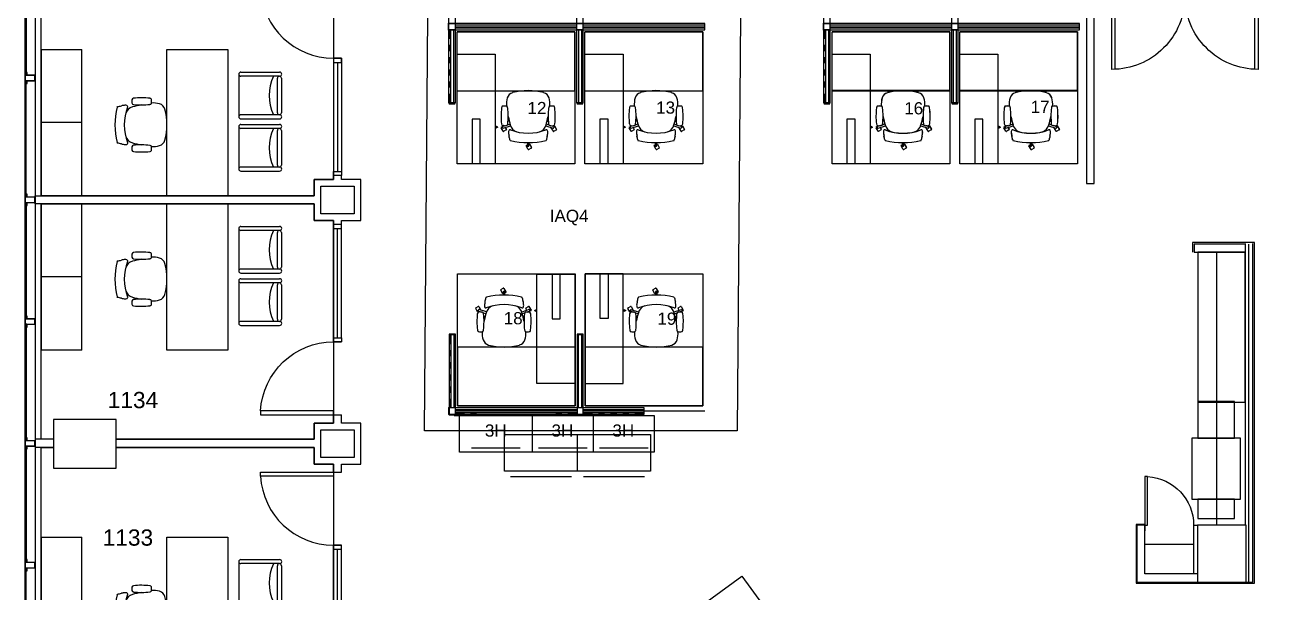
# Model space of a CAD drawing. Header units: inches. Extents: x 4 to 2210, y 3 to 2073.
# Drawn here: x 4 to 620, y 800 to 1080 of the extents above; entities that cross this region are included whole.
import ezdxf

# ---------------------------------------------------------------- set-up
doc = ezdxf.new("R2010")
doc.units = ezdxf.units.IN
doc.header["$MEASUREMENT"] = 0
for name, color, linetype in [('Planon_construction', 253, 'Continuous'), ('Planon_floor', 1, 'Continuous'), ('Planon_space', 40, 'Continuous'), ('Planon_space_number', 30, 'Continuous'), ('Planon_workspace', 210, 'Continuous'), ('Planon_zone', 70, 'Continuous')]:
    doc.layers.add(name, color=color, linetype=linetype)
doc.styles.get("Standard").update_dxf_attribs({"font": 'arial.ttf'})
doc.styles.add('TEXT', font='arial.ttf')

# ---------------------------------------------------------------- blocks, each defined once
blk = doc.blocks.new('Furniture_Workstation_2')
at = {"layer": 'Planon_construction'}
for p, q in [((0, 0), (20, 0)), ((0, 0), (0, -72)), ((20, -72), (20, 0)), ((61.88, -72), (61.88, 0)), ((61.88, 0), (91.88, 0)), ((91.88, 0), (91.88, -72)), ((97.33, -12.11), (97.33, -33.11)), ((98.33, -11.11), (117.45, -11.11)), ((117.45, -13.11), (98.33, -13.11)), ((116.33, -31.11), (116.33, -14.11)), ((118.33, -14.11), (118.33, -31.11)), ((20, -36), (0, -36)), ((117.45, -32.11), (98.33, -32.11)), ((98.33, -34.11), (117.45, -34.11)), ((98.33, -36.87), (117.45, -36.87)), ((97.33, -37.87), (97.33, -58.87)), ((117.45, -38.87), (98.33, -38.87)), ((116.33, -56.87), (116.33, -39.87)), ((118.33, -39.87), (118.33, -56.87)), ((117.45, -57.87), (98.33, -57.87)), ((98.33, -59.87), (117.45, -59.87)), ((20, -72), (0, -72)), ((91.88, -72), (61.88, -72))]:
    blk.add_line(p, q, dxfattribs=at)
for centre, radius, start, end in [((98.33, -12.11), 1, 90, 270), ((117.45, -12.11), 1, 270, 90), ((135.75, -22.63), 23.42, 156.13029, 203.86971), ((117.33, -14.11), 1, 0, 180), ((45.58, -24.87), 0.906, 95.91227, 172.29345), ((49.24, -60.2), 36.43, 83.37709, 95.91227), ((51.93, -30.15), 6.32, 71.34861, 76.21356), ((53.81, -24.6), 0.458, 8.0181, 71.34861), ((47.19, -25.53), 7.14, 352.23901, 8.0181), ((73.96, -37.11), 37.67, 166.67131, 193.32868), ((37.68, -28.52), 0.391, 99.12852, 166.67131), ((35.13, -12.59), 15.74, 279.12851, 286.02936), ((40.6, -31.64), 4.08, 93.37272, 106.02936), ((41.27, -30.68), 3.25, 74.65259, 106.33388), ((64.98, -37.11), 24.07, 158.71099, 201.289), ((46.25, -33.01), 4.91, 105.19351, 161.74731), ((41.97, -28.16), 0.629, 339.98261, 74.65259), ((50.41, -25.52), 5.78, 172.29345, 187.68998), ((45.58, -26.17), 0.906, 187.68998, 264.13755), ((63.55, -96.76), 70.97, 101.69514, 105.18941), ((49.23, 9.44), 36.71, 264.13755, 276.57525), ((51.24, -18.43), 8.87, 284.35308, 287.66728), ((53.8, -26.43), 0.471, 286.4759, 352.23901), ((55.17, -37.21), 10.93, 73.47865, 94.65766), ((57.2, -30.38), 3.8, 15.92398, 73.49154), ((32.75, -37.01), 29.14, 344.81823, 15.27333), ((98.33, -33.11), 1, 90, 270), ((98.33, -37.87), 1, 90, 270), ((117.33, -31.11), 1, 180, 0), ((117.45, -33.11), 1, 270, 90), ((117.45, -37.87), 1, 270, 90), ((46.25, -41.21), 4.91, 198.25269, 254.80648), ((135.75, -48.39), 23.42, 156.13029, 203.86971), ((117.33, -39.87), 1, 0, 180), ((37.68, -45.7), 0.391, 193.32868, 260.87149), ((35.13, -61.63), 15.74, 73.97064, 80.87148), ((40.6, -42.58), 4.08, 253.97064, 266.62728), ((41.27, -43.54), 3.25, 253.66611, 285.34742), ((41.97, -46.06), 0.629, 285.34742, 20.01739), ((50.41, -48.7), 5.78, 172.31001, 187.70655), ((45.58, -48.05), 0.906, 95.86246, 172.31001), ((63.55, 22.54), 70.97, 254.81058, 258.30486), ((49.23, -83.66), 36.71, 83.42477, 95.86246), ((51.24, -55.79), 8.87, 72.33271, 75.6469), ((53.8, -47.79), 0.471, 7.76099, 73.52411), ((55.17, -36.82), 10.93, 265.2105, 286.52135), ((47.19, -48.69), 7.14, 351.9819, 7.76099), ((57.2, -43.64), 3.8, 286.47844, 344.76217), ((45.58, -49.35), 0.906, 187.70655, 264.08772), ((49.24, -14.02), 36.43, 264.08772, 276.62292), ((51.93, -44.07), 6.32, 283.78643, 288.65138), ((53.81, -49.62), 0.458, 288.65138, 351.9819), ((98.33, -58.87), 1, 90, 270), ((117.33, -56.87), 1, 180, 0), ((117.45, -58.87), 1, 270, 90)]:
    blk.add_arc(centre, radius, start, end, dxfattribs=at)
blk = doc.blocks.new('1Front_1100_A-4_Data_Elec 07 26 18_RDI BASE$0$BaseBldg-WinFrame')
for p, q in [((0, 1.5), (0, -1.5)), ((4, 1.5), (0, 1.5)), ((0.25, 1.25), (5, 1.25)), ((0.25, -1.25), (0.25, 1.25)), ((4, 1.5), (4, 2.75)), ((4, 2.75), (4.25, 2.75)), ((4.25, 1.5), (4.25, 2.75)), ((4.25, 1.5), (4.75, 1.5)), ((4.75, 2.75), (5, 2.75)), ((4.75, 1.5), (4.75, 2.75)), ((5, 1.25), (5, 2.75)), ((0, -1.5), (4, -1.5)), ((5, -1.25), (0.25, -1.25)), ((4, -2.75), (4, -1.5)), ((4.25, -2.75), (4, -2.75)), ((4.25, -1.5), (4.75, -1.5)), ((4.25, -1.5), (4.25, -2.75)), ((4.75, -1.5), (4.75, -2.75)), ((5, -2.75), (4.75, -2.75)), ((5, -2.75), (5, -1.25))]:
    blk.add_line(p, q)
blk = doc.blocks.new('1Front_1100_A-4_Data_Elec 07 26 18_RDI BASE$0$COPIER')
for points in [[(48, -3), (48, 21), (18, 21), (18, -3)], [(18, 0), (18, 18), (0, 18), (0, 0)], [(57.55, 0), (57.55, 18), (48, 18), (48, 0)]]:
    blk.add_lwpolyline(points, close=True)
blk = doc.blocks.new('1Front_1100_A-4_Data_Elec 07 26 18_RDI BASE$0$30DOOR')
for p, q in [((0, 0), (0, 4)), ((36, 0), (36, 4))]:
    blk.add_line(p, q)
blk.add_lwpolyline([(0, -36), (0, 0), (2, 0), (2, -36)], close=True)
blk.add_arc((0, 0), 36, 273.18474, 0)
blk = doc.blocks.new('*X26')
for p, q in [((383.84, 5599.81), (384.36, 5600.33)), ((383.85, 5599.64), (384.52, 5600.32)), ((383.89, 5599.51), (384.65, 5600.27)), ((383.93, 5600.08), (384.09, 5600.24)), ((383.96, 5599.41), (384.76, 5600.2)), ((384.05, 5599.32), (384.85, 5600.11)), ((384.16, 5599.25), (384.92, 5600)), ((384.3, 5599.21), (384.96, 5599.87)), ((384.47, 5599.2), (384.96, 5599.7))]:
    blk.add_line(p, q)
blk = doc.blocks.new('*X23')
for p, q in [((424.96, 787.18), (426.01, 788.22)), ((424.96, 787.35), (425.83, 788.22)), ((424.99, 787.03), (426.15, 788.19)), ((425, 787.57), (425.61, 788.18)), ((425.03, 786.9), (426.29, 788.15)), ((425.1, 786.78), (426.4, 788.09)), ((425.17, 786.68), (426.5, 788.01)), ((425.25, 786.59), (426.6, 787.93)), ((425.35, 786.51), (426.68, 787.83)), ((425.46, 786.44), (426.74, 787.72)), ((425.58, 786.38), (426.8, 787.6)), ((425.72, 786.34), (426.84, 787.46)), ((425.88, 786.33), (426.85, 787.3)), ((426.07, 786.34), (426.84, 787.11)), ((426.34, 786.43), (426.75, 786.85))]:
    blk.add_line(p, q)
blk = doc.blocks.new('1Front_1100_A-4_Data_Elec 07 26 18_RDI BASE$0$guardrailbracket')
for p, q in [((-1.75, 3.4), (1.75, 3.4)), ((-1.75, 3.4), (-1.75, 1.75)), ((-1.75, 2.87), (1.75, 2.87)), ((-1.54, 3.5), (-1.54, 3.4)), ((-0.17, 3.5), (-0.17, 2.74)), ((0.21, 3.5), (0.21, 2.73)), ((1.54, 3.5), (1.54, 3.4)), ((1.75, 3.4), (1.75, 1.75))]:
    blk.add_line(p, q)
blk.add_circle((0, 1.75), 1)
blk.add_arc((0, 1.75), 1.75, 180, 360)
at = {"rotation": 270}
blk.add_blockref('*X23', (-787.28, 427.65), dxfattribs=at)
blk = doc.blocks.new('*X27')
for p, q in [((424.96, 787.18), (426.01, 788.22)), ((424.96, 787.35), (425.83, 788.22)), ((424.99, 787.03), (426.15, 788.19)), ((425, 787.57), (425.61, 788.18)), ((425.03, 786.9), (426.29, 788.15)), ((425.1, 786.78), (426.4, 788.09)), ((425.17, 786.68), (426.5, 788.01)), ((425.25, 786.59), (426.6, 787.93)), ((425.35, 786.51), (426.68, 787.83)), ((425.46, 786.44), (426.74, 787.72)), ((425.58, 786.38), (426.8, 787.6)), ((425.72, 786.34), (426.84, 787.46)), ((425.88, 786.33), (426.85, 787.3)), ((426.07, 786.34), (426.84, 787.11)), ((426.34, 786.43), (426.75, 786.85))]:
    blk.add_line(p, q)
blk = doc.blocks.new('1Front_1100_A-4_Data_Elec 07 26 18_RDI BASE$0$AHEAD')
blk.add_line((-0.19, 0), (-1.33, 0))
at = {"const_width": 0.25}
blk.add_lwpolyline([(-1.25, -1.06), (-0.19, 0), (-1.25, 1.06)], dxfattribs=at)
blk = doc.blocks.new('staircase block')
at = {"layer": 'Planon_construction'}
for p, q in [((2516, 1616), (28, 1620)), ((-99, -2173), (-92, 1500)), ((-59, -2173), (-52, 1500)), ((-43, -1920), (-37, 1565)), ((2525, 1561), (-37, 1565)), ((2523, 1576), (28, 1580)), ((2526, 1551), (82, 1555)), ((2531, 1521), (83, 1525)), ((1321, 320), (1323, 1553)), ((1561, 319), (1563, 1553)), ((1801, 319), (1803, 1552)), ((2041, 319), (2043, 1552)), ((2281, 318), (2283, 1552)), ((2521, 318), (2523, 1551)), ((-150, -2149), (-150, 1358)), ((-116, 1356), (-150, 1358)), ((-34, -2193), (-27, 1446)), ((-4, -2193), (3, 1446)), ((-116, -2149), (-116, 1356)), ((1138, -2193), (1140, 254)), ((1169, -2199), (1170, 254)), ((1182, -1920), (1184, 320)), ((2716, 321), (1184, 320)), ((2716, 320), (1214, 320)), ((2709, 365), (1250, 364)), ((2714, 334), (1250, 334)), ((2718, 306), (1318, 306)), ((2724, 266), (1318, 266)), ((1184, 240), (0, 240)), ((1197, -2238), (1198, 186)), ((1237, -2243), (1238, 186)), ((1184, 0), (0, 0)), ((1184, -240), (0, -240)), ((1184, -480), (-1, -480)), ((1184, -720), (-1, -720)), ((1184, -960), (-2, -960)), ((567, -2120), (581, -1051)), ((1184, -1200), (-2, -1200)), ((1184, -1440), (-3, -1440)), ((1184, -1680), (-3, -1680)), ((1182, -1920), (-43, -1920)), ((-284, -2082), (-284, -2162)), ((-254, -2082), (-254, -2162)), ((-215, -2013), (-187, -2013)), ((-213, -2043), (-187, -2043)), ((-187, -2013), (-187, -2043)), ((1350, -2013), (1321, -2013)), ((1321, -2013), (1321, -2043)), ((1348, -2042), (1321, -2043)), ((1388, -2082), (1388, -2162)), ((1418, -2082), (1418, -2162)), ((-59, -2173), (-99, -2173)), ((-174, -2242), (-84, -2243)), ((-174, -2272), (-84, -2273)), ((1308, -2242), (1218, -2243)), ((1308, -2272), (1218, -2273))]:
    blk.add_line(p, q, dxfattribs=at)
blk.add_lwpolyline([(2771, -38), (2639, 818), (2836, 848), (2499, 863), (2629, 883), (2496, 1751)], dxfattribs=at)
for centre, radius in [((-133, 1339), 17), ((570, -1920), 60), ((-133, -2148), 17), ((-79, -2148), 20), ((1218, -2145), 20)]:
    blk.add_circle(centre, radius, dxfattribs=at)
for centre, radius, start, end in [((28, 1500), 120, 89.9005, 179.898), ((28, 1500), 80, 89.9005, 179.898), ((83, 1445), 110, 89.898, 179.9005), ((83, 1445), 80, 89.898, 179.9005), ((1250, 254), 110, 90.0174, 179.9675), ((1250, 254), 80, 90.0174, 179.9675), ((1318, 186), 120, 90.018, 179.9669), ((1318, 186), 80, 90.018, 179.9669), ((-214, -2083), 70, 89.7273, 179.9005), ((-214, -2083), 40, 89.7273, 179.9005), ((1348, -2082), 70, 0.0995, 90.2727), ((1348, -2082), 40, 0.0995, 90.2727), ((-174, -2162), 110, 179.9005, 269.9005), ((-174, -2162), 80, 179.9005, 269.9005), ((-84, -2193), 80, 269.9005, 359.9005), ((-84, -2193), 50, 269.9005, 359.9005), ((1218, -2193), 80, 180.0995, 270.0995), ((1218, -2193), 50, 180.0995, 270.0995), ((1308, -2162), 80, 270.0995, 0.0995), ((1308, -2162), 110, 270.0995, 0.0995)]:
    blk.add_arc(centre, radius, start, end, dxfattribs=at)
for name, p, xscale, yscale, zscale, rotation in [('1Front_1100_A-4_Data_Elec 07 26 18_RDI BASE$0$guardrailbracket', (1324, 1633), 20, 20, 20, 179.9918622649364), ('1Front_1100_A-4_Data_Elec 07 26 18_RDI BASE$0$guardrailbracket', (2284, 1631), 20, 20, 20, 179.9918622649364), ('*X26', (-128945, -107114), -29.99999999999876, 29.99999999999999, 30, 306.1687181021417), ('1Front_1100_A-4_Data_Elec 07 26 18_RDI BASE$0$guardrailbracket', (-107, 1336), 20, 20, 20, 269.9918622649373), ('1Front_1100_A-4_Data_Elec 07 26 18_RDI BASE$0$guardrailbracket', (-109, 212), 20, 20, 20, 269.9918622649375), ('1Front_1100_A-4_Data_Elec 07 26 18_RDI BASE$0$guardrailbracket', (1325, 250), -20, 20, 20, 0.04289075405695009), ('1Front_1100_A-4_Data_Elec 07 26 18_RDI BASE$0$guardrailbracket', (2285, 250), -20, 20, 20, 0.04289075405695009), ('1Front_1100_A-4_Data_Elec 07 26 18_RDI BASE$0$guardrailbracket', (-112, -988), 20, 20, 20, 269.9918622649375), ('1Front_1100_A-4_Data_Elec 07 26 18_RDI BASE$0$guardrailbracket', (1253, -985), -20, 20, 20, 90.00813773505996), ('1Front_1100_A-4_Data_Elec 07 26 18_RDI BASE$0$AHEAD', (581, -1051), -90.00000000000149, 90.00000000000149, 90, 269.2184342110873), ('*X27', (8442, 13597), 20, 20, 20, 179.9918622649393)]:
    blk.add_blockref(name, p, dxfattribs=dict(at, xscale=xscale, yscale=yscale, zscale=zscale, rotation=rotation))
at = {"layer": 'Planon_construction', "extrusion": (0, 0, -1), "xscale": 20, "yscale": 20, "zscale": -20, "rotation": 179.99186226494}
blk.add_blockref('*X27', (7302, 13600), dxfattribs=at)
blk = doc.blocks.new('A-FURN-WORKSTATION-FINAL')
at = {"layer": 'Planon_construction'}
for p, q in [((248, -50), (248, 1030)), ((248, 1030), (623, 1030)), ((396, 1030), (396, 590)), ((476, 590), (476, 1030)), ((623, -270), (623, 1030)), ((-89, 836), (-109, 871)), ((-107, 877), (-85, 890)), ((-78, 889), (-58, 855)), ((-85, 853), (-85, 822)), ((-78, 858), (-75, 858)), ((-69, 822), (-69, 853)), ((-60, 848), (-69, 843)), ((-337, 657), (-356, 691)), ((-354, 698), (-332, 711)), ((-332, 672), (-331, 675)), ((-319, 661), (-330, 655)), ((-328, 664), (-300, 655)), ((-325, 709), (-305, 675)), ((-251, 656), (-323, 679)), ((-283, 649), (-255, 640)), ((170, 679), (98, 655)), ((102, 640), (129, 649)), ((149, 672), (138, 691)), ((140, 698), (163, 711)), ((147, 655), (174, 664)), ((158, 657), (157, 658)), ((187, 668), (164, 655)), ((169, 709), (189, 675)), ((177, 675), (178, 672)), ((223, 670), (243, 680)), ((223, 670), (243, 660)), ((243, 680), (243, 660)), ((-263, 612), (-275, 612)), ((-271, 577), (-274, 577)), ((109, 612), (122, 612)), ((118, 577), (120, 577)), ((396, 590), (476, 590)), ((623, 310), (-537, 310)), ((-537, 310), (-537, -270)), ((623, -50), (248, -50)), ((-537, -270), (623, -270))]:
    blk.add_line(p, q, dxfattribs=at)
for centre, radius, start, end in [((-105, 873), 4.95, 119.4038, 209.7191), ((-82, 886), 4.95, 30.2809, 120.5962), ((-205, 722), 64.9, 163.6661, 195.3474), ((-186, 736), 81.6, 163.9706, 176.6273), ((-567, 845), 315, 343.9706, 350.8715), ((-249, 794), 7.81, 103.3287, 170.8715), ((-77, 69), 753, 76.6713, 103.3287), ((-85, 839), 4.95, 210.2809, 277.893), ((-78, 852), 6.3, 89.9845, 180.0044), ((-75, 852), 6.3, 359.9956, 90.0155), ((-62, 852), 4.95, 299.4038, 29.7191), ((95, 794), 7.81, 9.1285, 76.6713), ((414, 845), 315, 189.1285, 196.0294), ((33, 736), 81.6, 3.3727, 16.0294), ((52, 722), 64.9, 344.6526, 16.3339), ((-352, 694), 4.95, 119.4038, 209.7191), ((385, 563), 729, 174.0877, 186.6229), ((-322, 636), 18.1, 97.7066, 174.0877), ((-332, 659), 4.95, 210.2809, 300.5962), ((-329, 707), 4.95, 30.2809, 120.5962), ((-326, 670), 6.3, 161.9845, 252.0044), ((-325, 673), 6.3, 71.9956, 162.0155), ((-308, 540), 116, 82.31, 97.7066), ((-310, 673), 4.95, 4.5258, 29.7191), ((-295, 636), 18.1, 5.8625, 82.31), ((-1008, 563), 734, 353.4248, 5.8625), ((1116, 277), 1419, 164.8106, 168.3049), ((-256, 709), 12.6, 195.3474, 290.0174), ((-159, 623), 98.2, 108.2527, 164.8065), ((-77, 248), 481, 68.711, 111.289), ((5, 623), 98.2, 15.1935, 71.7473), ((102, 709), 12.6, 249.9826, 344.6526), ((-1270, 277), 1419, 11.6951, 15.1894), ((854, 563), 734, 174.1375, 186.5752), ((142, 636), 18.1, 97.69, 174.1375), ((142, 694), 4.95, 119.4038, 209.7191), ((155, 540), 116, 82.2935, 97.69), ((162, 659), 4.95, 210.2809, 238.2927), ((165, 707), 4.95, 30.2809, 120.5962), ((162, 659), 4.95, 295.1808, 300.5962), ((171, 673), 6.3, 17.9845, 108.0044), ((168, 636), 18.1, 5.9123, 82.2935), ((172, 670), 6.3, 287.9956, 18.0154), ((-539, 563), 729, 353.3771, 5.9123), ((185, 673), 4.95, 299.4038, 29.7191), ((-216, 509), 126, 193.7864, 198.6514), ((-327, 472), 9.16, 198.6514, 261.9819), ((-308, 604), 143, 261.9819, 277.761), ((-73, 444), 219, 175.2814, 196.5213), ((-290, 472), 9.43, 277.761, 343.5241), ((-209, 404), 76, 196.4784, 254.7622), ((-450, 523), 177, 342.3327, 345.6469), ((56, 404), 76, 285.924, 343.4915), ((297, 523), 177, 194.3531, 197.6673), ((137, 472), 9.43, 196.4759, 262.239), ((-81, 444), 219, 343.4786, 4.7187), ((155, 604), 143, 262.239, 278.0181), ((174, 472), 9.16, 278.0181, 341.3486), ((62, 509), 126, 341.3486, 346.2136), ((-77, 893), 583, 254.8182, 285.2733)]:
    blk.add_arc(centre, radius, start, end, dxfattribs=at)
blk = doc.blocks.new('A-FURN-WORKSTATION-WITH-CABINETS-LEFT')
at = {"layer": 'Planon_construction'}
for p, q in [((534, 290), (-626, 290)), ((-626, -1010), (-626, 290)), ((534, -290), (534, 290)), ((-626, 70), (-251, 70)), ((-251, 70), (-251, -1010)), ((-626, -290), (534, -290)), ((-399, -570), (-479, -570)), ((-479, -570), (-479, -1010)), ((-399, -1010), (-399, -570)), ((-112, -592), (-125, -592)), ((-120, -556), (-123, -556)), ((260, -592), (272, -592)), ((268, -556), (271, -556)), ((-246, -660), (-246, -640)), ((-226, -650), (-246, -640)), ((-226, -650), (-246, -660)), ((-172, -689), (-192, -655)), ((-190, -648), (-167, -635)), ((-180, -654), (-181, -651)), ((-150, -635), (-177, -643)), ((-172, -658), (-100, -635)), ((-143, -677), (-165, -690)), ((-160, -636), (-160, -638)), ((-152, -652), (-141, -671)), ((-105, -620), (-132, -629)), ((248, -635), (320, -658)), ((280, -629), (253, -620)), ((325, -643), (298, -635)), ((322, -689), (302, -655)), ((317, -641), (327, -635)), ((329, -651), (328, -654)), ((352, -677), (329, -690)), ((334, -636), (354, -671)), ((75, -868), (55, -834)), ((57, -827), (66, -822)), ((66, -802), (66, -833)), ((75, -838), (72, -838)), ((82, -833), (82, -802)), ((105, -857), (82, -870)), ((87, -816), (106, -850)), ((-251, -1010), (-626, -1010))]:
    blk.add_line(p, q, dxfattribs=at)
for centre, radius, start, end in [((78, -424), 219, 163.4786, 184.7187), ((-59, -383), 76, 105.924, 163.4915), ((74, -872), 583, 74.8182, 105.2733), ((207, -383), 76, 16.4784, 74.7622), ((70, -424), 219, 355.2814, 16.5213), ((536, -543), 729, 173.3771, 185.9123), ((-65, -489), 126, 161.3486, 166.2136), ((-176, -451), 9.16, 98.0181, 161.3486), ((-158, -584), 143, 82.239, 98.0181), ((-140, -451), 9.43, 16.4759, 82.239), ((-300, -503), 177, 14.3531, 17.6673), ((-857, -543), 734, 354.1375, 6.5752), ((1005, -543), 734, 173.4248, 185.8625), ((448, -503), 177, 162.3327, 165.6469), ((288, -451), 9.43, 97.761, 163.5241), ((306, -584), 143, 81.9819, 97.761), ((324, -451), 9.16, 18.6514, 81.9819), ((213, -489), 126, 13.7864, 18.6514), ((-388, -543), 729, 354.0877, 6.6229), ((1267, -256), 1419, 191.6951, 195.1894), ((-1119, -256), 1419, 344.8106, 348.3049), ((-187, -652), 4.95, 119.4038, 209.7191), ((-171, -616), 18.1, 185.9123, 262.2935), ((-175, -649), 6.3, 107.9956, 198.0154), ((-174, -652), 6.3, 197.9845, 288.0044), ((-158, -519), 116, 262.2935, 277.69), ((-168, -686), 4.95, 210.2809, 300.5962), ((-165, -639), 4.95, 115.1808, 120.5962), ((-165, -639), 4.95, 30.2809, 58.2927), ((-145, -673), 4.95, 299.4038, 29.7191), ((-145, -616), 18.1, 277.69, 354.1375), ((-55, -702), 64.9, 164.6526, 196.3339), ((-105, -688), 12.6, 69.9826, 164.6526), ((-35, -715), 81.6, 183.3727, 196.0294), ((-417, -825), 315, 9.1285, 16.0294), ((-8, -602), 98.2, 195.1935, 251.7473), ((74, -228), 481, 248.711, 291.289), ((156, -602), 98.2, 288.2527, 344.8065), ((253, -688), 12.6, 15.3474, 110.0174), ((564, -825), 315, 163.9706, 170.8715), ((183, -715), 81.6, 343.9706, 356.6273), ((202, -702), 64.9, 343.6661, 15.3474), ((293, -616), 18.1, 185.8625, 262.31), ((306, -519), 116, 262.31, 277.7066), ((307, -652), 4.95, 184.5258, 209.7191), ((322, -652), 6.3, 251.9956, 342.0155), ((319, -616), 18.1, 277.7066, 354.0877), ((326, -686), 4.95, 210.2809, 300.5962), ((323, -649), 6.3, 341.9845, 72.0044), ((330, -639), 4.95, 30.2809, 120.5962), ((349, -673), 4.95, 299.4038, 29.7191), ((-98, -774), 7.81, 189.1285, 256.6713), ((74, -48), 753, 256.6713, 283.3287), ((60, -832), 4.95, 119.4038, 209.7191), ((72, -832), 6.3, 179.9956, 270.0155), ((75, -832), 6.3, 269.9845, 0.0044), ((82, -819), 4.95, 30.2809, 97.893), ((102, -853), 4.95, 299.4038, 29.7191), ((246, -774), 7.81, 283.3287, 350.8715), ((79, -866), 4.95, 210.2809, 300.5962)]:
    blk.add_arc(centre, radius, start, end, dxfattribs=at)

msp = doc.modelspace()

# ---------------------------------------------------------------- linework, layer by layer
at = {"layer": 'Planon_construction'}
for p, q in [((4.17, 1112.03), (4.17, 1055.03)), ((4.42, 1112.03), (4.42, 1055.03)), ((275.7, 1079.55), (215.7, 1079.55)), ((215.7, 1078.8), (275.7, 1078.8)), ((338.7, 1079.55), (278.7, 1079.55)), ((278.7, 1078.8), (338.7, 1078.8)), ((460.41, 1079.55), (400.41, 1079.55)), ((400.41, 1078.8), (460.41, 1078.8)), ((523.41, 1079.55), (463.41, 1079.55)), ((463.41, 1078.8), (523.41, 1078.8)), ((213.45, 1077.3), (213.45, 1041.3)), ((214.95, 1077.3), (214.95, 1041.3)), ((275.7, 1078.05), (215.7, 1078.05)), ((274.7, 1076.3), (216.7, 1076.3)), ((276.45, 1077.3), (276.45, 1041.3)), ((277.95, 1077.3), (277.95, 1041.3)), ((338.7, 1078.05), (278.7, 1078.05)), ((398.16, 1077.3), (398.16, 1041.3)), ((399.66, 1077.3), (399.66, 1041.3)), ((460.41, 1078.05), (400.41, 1078.05)), ((461.16, 1077.3), (461.16, 1041.3)), ((462.66, 1077.3), (462.66, 1041.3)), ((523.41, 1078.05), (463.41, 1078.05)), ((212.86, 1066.8), (212.86, 1069.8)), ((213.29, 1066.8), (213.29, 1069.8)), ((397.57, 1066.8), (397.57, 1069.8)), ((398, 1066.8), (398, 1069.8)), ((155.79, 1063.25), (155.79, 1007.48)), ((157.79, 1061.25), (157.79, 1007.48)), ((159.79, 1063.25), (159.79, 1007.48)), ((212.86, 1060.8), (212.86, 1063.8)), ((213.29, 1060.8), (213.29, 1063.8)), ((397.57, 1060.8), (397.57, 1063.8)), ((398, 1060.8), (398, 1063.8)), ((212.86, 1054.8), (212.86, 1057.8)), ((213.29, 1054.8), (213.29, 1057.8)), ((397.57, 1054.8), (397.57, 1057.8)), ((398, 1054.8), (398, 1057.8)), ((4.17, 995.03), (4.17, 1052.03)), ((4.42, 995.03), (4.42, 1052.03)), ((212.86, 1048.8), (212.86, 1051.8)), ((213.29, 1048.8), (213.29, 1051.8)), ((397.57, 1048.8), (397.57, 1051.8)), ((398, 1048.8), (398, 1051.8)), ((423.22, 1029.4), (424.36, 1030.06)), ((425.23, 1030.07), (423.86, 1029.62)), ((424.1, 1028.87), (427.7, 1030.04)), ((424.7, 1029.97), (424.73, 1029.91)), ((427.48, 1030.8), (426.11, 1030.35)), ((427.11, 1032.2), (426.49, 1032.2)), ((426.7, 1033.98), (426.56, 1033.98)), ((445.12, 1030.04), (448.72, 1028.87)), ((446.72, 1030.35), (445.35, 1030.8)), ((445.72, 1032.2), (446.34, 1032.2)), ((446.13, 1033.98), (446.26, 1033.98)), ((448.96, 1029.62), (447.59, 1030.07)), ((448.55, 1029.76), (449.07, 1030.06)), ((449.41, 1029.97), (450.39, 1028.26)), ((486.22, 1029.4), (487.36, 1030.06)), ((488.23, 1030.07), (486.86, 1029.62)), ((487.1, 1028.87), (490.7, 1030.04)), ((487.7, 1029.97), (487.73, 1029.91)), ((490.48, 1030.8), (489.11, 1030.35)), ((490.11, 1032.2), (489.49, 1032.2)), ((489.7, 1033.98), (489.56, 1033.98)), ((508.12, 1030.04), (511.72, 1028.87)), ((509.72, 1030.35), (508.35, 1030.8)), ((508.72, 1032.2), (509.34, 1032.2)), ((509.13, 1033.98), (509.26, 1033.98)), ((511.96, 1029.62), (510.59, 1030.07)), ((511.55, 1029.76), (512.07, 1030.06)), ((512.41, 1029.97), (513.39, 1028.26)), ((424.11, 1027.36), (423.13, 1029.06)), ((423.7, 1029.07), (423.66, 1029.22)), ((425.59, 1027.93), (424.45, 1027.27)), ((425.14, 1029.21), (425.68, 1028.26)), ((448.83, 1027.36), (447.84, 1029.06)), ((449.17, 1029.22), (449.12, 1029.07)), ((450.3, 1027.93), (449.17, 1027.27)), ((487.11, 1027.36), (486.13, 1029.06)), ((486.7, 1029.07), (486.66, 1029.22)), ((488.59, 1027.93), (487.45, 1027.27)), ((488.14, 1029.21), (488.68, 1028.26)), ((511.83, 1027.36), (510.84, 1029.06)), ((512.17, 1029.22), (512.12, 1029.07)), ((513.3, 1027.93), (512.17, 1027.27)), ((436.47, 1018.38), (435.49, 1020.09)), ((435.58, 1020.43), (436.02, 1020.68)), ((436.02, 1021.72), (436.02, 1020.16)), ((436.49, 1019.9), (436.33, 1019.9)), ((436.81, 1020.16), (436.81, 1021.72)), ((437.94, 1018.95), (436.81, 1018.29)), ((437.05, 1020.99), (438.04, 1019.29)), ((499.47, 1018.38), (498.49, 1020.09)), ((498.58, 1020.43), (499.02, 1020.68)), ((499.02, 1021.72), (499.02, 1020.16)), ((499.49, 1019.9), (499.33, 1019.9)), ((499.81, 1020.16), (499.81, 1021.72)), ((500.94, 1018.95), (499.81, 1018.29)), ((500.05, 1020.99), (501.04, 1019.29)), ((4.17, 992.03), (4.17, 935.03)), ((4.42, 992.03), (4.42, 935.03)), ((155.79, 925.57), (155.79, 981.34)), ((157.79, 925.57), (157.79, 979.34)), ((604.77, 971.69), (579.77, 971.69)), ((579.77, 971.69), (579.77, 967.69)), ((579.77, 967.69), (605.05, 967.69)), ((605.05, 971.99), (605.05, 833.23)), ((279.83, 956.98), (279.83, 891.98)), ((298.58, 956.98), (279.83, 956.98)), ((298.58, 902.98), (298.58, 956.98)), ((313.3, 949.33), (314.43, 949.98)), ((314.77, 949.89), (315.76, 948.19)), ((314.19, 947.28), (313.21, 948.99)), ((314.44, 948.12), (314.44, 946.56)), ((314.75, 948.38), (314.91, 948.38)), ((315.22, 946.56), (315.22, 948.12)), ((315.66, 947.85), (315.23, 947.6)), ((301.83, 938.31), (300.85, 940.01)), ((300.94, 940.35), (302.08, 941.01)), ((302.08, 939.05), (302.13, 939.2)), ((302.7, 938.52), (302.17, 938.22)), ((302.28, 938.66), (303.65, 938.21)), ((302.42, 940.92), (303.4, 939.21)), ((306.12, 938.23), (302.52, 939.4)), ((304.52, 937.93), (305.9, 937.48)), ((327.14, 939.4), (323.54, 938.23)), ((323.76, 937.48), (325.13, 937.92)), ((326.11, 939.07), (325.56, 940.01)), ((325.66, 940.35), (326.79, 941.01)), ((326.01, 938.21), (327.38, 938.66)), ((326.55, 938.31), (326.51, 938.37)), ((328.02, 938.87), (326.89, 938.22)), ((327.13, 940.92), (328.11, 939.21)), ((327.54, 939.2), (327.59, 939.05)), ((4.17, 932.53), (4.17, 875.03)), ((4.42, 932.53), (4.42, 875.03)), ((305.52, 936.07), (304.9, 936.07)), ((305.12, 934.3), (304.98, 934.3)), ((324.14, 936.07), (324.76, 936.07)), ((324.54, 934.3), (324.68, 934.3)), ((213.58, 926.98), (213.58, 890.98)), ((215.08, 926.98), (215.08, 890.98)), ((278.7, 927.39), (275.95, 927.39)), ((276.58, 890.98), (276.58, 926.98)), ((278.08, 890.98), (278.08, 926.98)), ((212.98, 916.48), (212.98, 919.48)), ((213.42, 916.48), (213.42, 919.48)), ((337.83, 920.98), (279.83, 920.98)), ((337.83, 891.98), (337.83, 920.98)), ((212.98, 910.48), (212.98, 913.48)), ((213.42, 910.48), (213.42, 913.48)), ((212.98, 904.48), (212.98, 907.48)), ((213.42, 904.48), (213.42, 907.48)), ((212.98, 898.48), (212.98, 901.48)), ((213.42, 898.48), (213.42, 901.48)), ((279.83, 902.98), (298.58, 902.98)), ((215.83, 890.23), (275.83, 890.23)), ((275.83, 889.48), (215.83, 889.48)), ((215.83, 888.73), (275.83, 888.73)), ((226.33, 888.57), (223.33, 888.57)), ((226.33, 888.13), (223.33, 888.13)), ((268.33, 888.57), (265.33, 888.57)), ((268.33, 888.13), (265.33, 888.13)), ((278.83, 890.23), (308.83, 890.23)), ((338.83, 889.48), (278.83, 889.48)), ((278.83, 888.73), (308.83, 888.73)), ((279.83, 891.98), (337.83, 891.98)), ((289.33, 888.57), (286.33, 888.57)), ((289.33, 888.13), (286.33, 888.13)), ((295.33, 888.57), (292.33, 888.57)), ((295.33, 888.13), (292.33, 888.13)), ((301.33, 888.57), (298.33, 888.57)), ((301.33, 888.13), (298.33, 888.13)), ((253.81, 869.28), (253.81, 887.28)), ((275.87, 887.28), (275.87, 887.28)), ((283.81, 887.28), (283.81, 869.28)), ((275.98, 859.9), (275.98, 877.9)), ((4.17, 872.03), (4.17, 815.03)), ((4.42, 872.03), (4.42, 815.03)), ((17.83, 871.59), (8.83, 871.59)), ((223.81, 871.28, -1.7), (247.81, 871.28, -1.7)), ((256.81, 871.28, -1.7), (280.81, 871.28, -1.7)), ((286.81, 871.28, -1.7), (310.81, 871.28, -1.7)), ((242.98, 857.27), (272.98, 857.27)), ((275.36, 859.9), (275.36, 859.9)), ((278.98, 857.27), (308.98, 857.27)), ((311.36, 859.9), (311.36, 859.9)), ((155.79, 767.99), (155.79, 823.38)), ((157.79, 767.99), (157.79, 821.38)), ((555.6, 823.92), (579.64, 823.92)), ((4.17, 755.03), (4.17, 812.03)), ((4.42, 755.03), (4.42, 812.03))]:
    msp.add_line(p, q, dxfattribs=at)
for points in [[(2210.32, 2073.28), (1643.81, 2073.28), (2210.32, 2073.28), (2209.38, 633.18), (1749.23, 3.37), (630.18, 3.37), (469.11, 3.36), (463.87, 3.31), (460.68, 7.46), (3.8, 633.35), (3.8, 2073.28), (11.81, 2073.28), (3.8, 2073.28), (3.8, 633.35), (460.68, 7.46), (463.87, 3.31), (469.11, 3.36), (630.18, 3.37)], [(8.9, 1891.9), (8.81, 636.76)], [(417.85, 1246.87), (417.85, 1349.37), (526.82, 1349.37), (526.82, 1001.49), (530.65, 1001.49), (530.65, 1093.78)], [(212.49, 1080.55), (212.3, 1080.33), (212.3, 1077.27), (212.49, 1077.05)], [(397.19, 1080.55), (397.01, 1080.33), (397.01, 1077.27), (397.19, 1077.05)], [(212.86, 1072.8), (212.86, 1077.11), (213.29, 1077.11), (213.29, 1072.8)], [(397.57, 1072.8), (397.57, 1077.11), (398, 1077.11), (398, 1072.8)], [(401.41, 1065.3), (420.16, 1065.3), (420.16, 1011.3), (401.41, 1011.3), (401.41, 1076.3), (459.41, 1076.3), (459.41, 1047.3), (401.41, 1047.3)], [(464.41, 1065.3), (483.16, 1065.3), (483.16, 1011.3), (464.41, 1011.3), (464.41, 1076.3), (522.41, 1076.3), (522.41, 1047.3), (464.41, 1047.3)], [(213.29, 1045.8), (213.29, 1041.49), (212.86, 1041.49), (212.86, 1045.8)], [(398, 1045.8), (398, 1041.49), (397.57, 1041.49), (397.57, 1045.8)], [(412.79, 1011.3), (412.79, 1033.3), (408.79, 1033.3), (408.79, 1011.3)], [(475.79, 1011.3), (475.79, 1033.3), (471.79, 1033.3), (471.79, 1011.3)], [(155.79, 979.38), (155.79, 983.34), (146.31, 983.34), (146.31, 991.53), (8.82, 991.53), (8.81, 995.53), (146.31, 995.53), (146.31, 1003.48), (155.79, 1003.48), (155.79, 1007.52)], [(159.79, 925.57), (159.79, 983.34), (169.26, 983.34), (169.26, 1003.48), (159.79, 1003.48), (159.79, 1005.48)], [(555.6, 833.51), (551.27, 833.51), (551.27, 804.68), (609.51, 804.68), (609.51, 972.57), (579.1, 972.57), (579.1, 967.67)], [(581.42, 809.23), (555.6, 809.23), (555.6, 833.19), (551.6, 833.19), (551.6, 805.23), (608.77, 805.23), (608.77, 971.99)], [(606.82, 805.23), (606.82, 971.69)], [(291.2, 956.98), (291.2, 934.98), (287.2, 934.98), (287.2, 956.98)], [(215.83, 887.98), (215.83, 926.98), (212.83, 926.98), (212.83, 887.98), (308.83, 887.98), (308.83, 890.98), (212.83, 890.98)], [(212.98, 922.48), (212.98, 926.79), (213.42, 926.79), (213.42, 922.48)], [(278.83, 887.98), (278.83, 926.98), (275.83, 926.98), (275.83, 887.98)], [(213.42, 895.48), (213.42, 891.16), (212.98, 891.16), (212.98, 895.48)], [(212.61, 891.23), (212.42, 891.01), (212.42, 887.88), (212.74, 887.57), (215.83, 887.57), (216.05, 887.76)], [(220.33, 888.13), (216.02, 888.13), (216.02, 888.57), (220.33, 888.57)], [(271.33, 888.57), (275.64, 888.57), (275.64, 888.13), (271.33, 888.13)], [(275.58, 887.76), (275.8, 887.57), (278.86, 887.57), (279.08, 887.76)], [(283.33, 888.13), (279.02, 888.13), (279.02, 888.57), (283.33, 888.57)], [(304.33, 888.57), (308.64, 888.57), (308.64, 888.13), (304.33, 888.13)], [(48.76, 875.59), (146.31, 875.59), (146.31, 883.48), (155.79, 883.48), (155.79, 887.52)], [(159.79, 859.38), (159.79, 863.34), (169.26, 863.34), (169.26, 883.48), (159.79, 883.48), (159.79, 887.52)], [(215.27, 887.28), (215.27, 887.28), (313.81, 887.28), (313.81, 869.28), (217.81, 869.28), (217.81, 887.28)], [(17.83, 875.59), (8.81, 875.59), (8.81, 871.59)], [(155.79, 859.38), (155.79, 863.34), (146.31, 863.34), (146.31, 871.59), (48.76, 871.59)], [(579.64, 809.23), (579.64, 833.19), (581.42, 833.19)], [(162.87, 744.39), (161.7, 746), (169.26, 751.53), (169.26, 763.98), (159.79, 763.98), (159.79, 821.38)]]:
    msp.add_lwpolyline(points, dxfattribs=at)
for points in [[(212.7, 1116.3), (215.7, 1116.3), (215.7, 1041.3), (212.7, 1041.3), (212.7, 1077.3), (338.7, 1077.3), (338.7, 1080.3), (212.7, 1080.3)], [(278.7, 1041.3), (275.7, 1041.3), (275.7, 1116.3), (278.7, 1116.3)], [(397.41, 1116.3), (400.41, 1116.3), (400.41, 1041.3), (397.41, 1041.3), (397.41, 1077.3), (523.41, 1077.3), (523.41, 1080.3), (397.41, 1080.3)], [(463.41, 1041.3), (460.41, 1041.3), (460.41, 1116.3), (463.41, 1116.3)], [(215.7, 1080.3), (215.7, 1077.3), (212.7, 1077.3), (212.7, 1080.3)], [(275.7, 1080.3), (278.7, 1080.3), (278.7, 1077.3), (275.7, 1077.3)], [(400.41, 1080.3), (400.41, 1077.3), (397.41, 1077.3), (397.41, 1080.3)], [(460.41, 1080.3), (463.41, 1080.3), (463.41, 1077.3), (460.41, 1077.3)], [(155.79, 1063.25), (155.79, 1061.25), (159.79, 1061.25), (159.79, 1063.25)], [(420.41, 1028.8), (421.41, 1029.3), (420.41, 1029.8)], [(483.41, 1028.8), (484.41, 1029.3), (483.41, 1029.8)], [(155.79, 1005.48), (155.79, 1007.48), (159.79, 1007.48), (159.79, 1005.48)], [(149.56, 1000.23), (166.01, 1000.23), (166.01, 986.59), (149.56, 986.59)], [(155.79, 981.34), (155.79, 979.34), (159.79, 979.34), (159.79, 981.34)], [(605.05, 967.69), (581.61, 967.69), (581.61, 893.92), (605.05, 893.92)], [(591.05, 967.69), (605.05, 967.69), (605.05, 833.23), (591.05, 833.23)], [(298.83, 939.48), (299.83, 938.98), (298.83, 938.48)], [(155.79, 923.57), (155.79, 925.57), (159.79, 925.57), (159.79, 923.57)], [(17.83, 885.28), (17.83, 861.28), (48.76, 861.28), (48.76, 885.28)], [(149.56, 880.23), (166.01, 880.23), (166.01, 866.59), (149.56, 866.59)], [(311.98, 877.9), (311.98, 859.9), (239.98, 859.9), (239.98, 877.9)], [(581.42, 833.23), (581.42, 805.23), (605.42, 805.23), (605.42, 833.23)], [(155.79, 823.38), (155.79, 821.38), (159.79, 821.38), (159.79, 823.38)]]:
    msp.add_lwpolyline(points, close=True, dxfattribs=at)
for points in [[(609.81, 1057.78), (609.81, 1093.78), (611.31, 1093.78), (611.31, 1057.78, -0.414214), (575.31, 1093.78, -0.414214), (539.31, 1057.78), (539.31, 1093.78), (540.81, 1093.78), (540.81, 1057.78)], [(212.7, 1041.3), (212.7, 1041.01, 0.414214), (212.83, 1040.88), (215.58, 1040.88, 0.414214), (215.7, 1041.01), (215.7, 1041.3)], [(275.7, 1041.3), (275.7, 1041.01, 0.414214), (275.83, 1040.88), (278.58, 1040.88, 0.414214), (278.7, 1041.01), (278.7, 1041.3)], [(397.41, 1041.3), (397.41, 1041.01, 0.414214), (397.54, 1040.88), (400.29, 1040.88, 0.414214), (400.41, 1041.01), (400.41, 1041.3)], [(460.41, 1041.3), (460.41, 1041.01, 0.414214), (460.54, 1040.88), (463.29, 1040.88, 0.414214), (463.41, 1041.01), (463.41, 1041.3)], [(215.7, 927.39), (212.95, 927.39, 0.414214), (212.83, 927.27), (212.83, 926.98)], [(215.83, 926.98), (215.83, 927.27, 0.414214), (215.7, 927.39)], [(275.95, 927.39, 0.414214), (275.83, 927.27), (275.83, 926.98)], [(278.83, 926.98), (278.83, 927.27, 0.414214), (278.7, 927.39)]]:
    msp.add_lwpolyline(points, format="xyb", dxfattribs=at)
for centre, radius, start, end in [((436.61, 1040.6), 10.93, 163.47865, 184.71865), ((429.78, 1042.63), 3.8, 105.92398, 163.49154), ((436.41, 1018.17), 29.14, 74.81823, 105.27333), ((443.05, 1042.63), 3.8, 16.47844, 74.76217), ((436.22, 1040.6), 10.93, 355.28136, 16.52135), ((499.61, 1040.6), 10.93, 163.47865, 184.71865), ((492.78, 1042.63), 3.8, 105.92398, 163.49154), ((499.41, 1018.17), 29.14, 74.81823, 105.27333), ((506.05, 1042.63), 3.8, 16.47844, 74.76217), ((499.22, 1040.6), 10.93, 355.28136, 16.52135), ((459.5, 1034.66), 36.43, 173.37709, 185.91227), ((429.45, 1037.36), 6.32, 161.34861, 166.21356), ((423.9, 1039.23), 0.458, 98.0181, 161.34861), ((424.83, 1032.61), 7.14, 82.23901, 98.0181), ((425.74, 1039.22), 0.471, 16.4759, 82.23901), ((417.74, 1036.66), 8.87, 14.35308, 17.66728), ((389.86, 1034.66), 36.71, 354.13755, 6.57525), ((482.97, 1034.66), 36.71, 173.42477, 185.86246), ((455.09, 1036.66), 8.87, 162.33271, 165.6469), ((447.09, 1039.22), 0.471, 97.76099, 163.52411), ((447.99, 1032.61), 7.14, 81.9819, 97.76099), ((448.92, 1039.23), 0.458, 18.65138, 81.9819), ((443.37, 1037.36), 6.32, 13.78643, 18.65138), ((413.32, 1034.66), 36.43, 354.08772, 6.62292), ((522.5, 1034.66), 36.43, 173.37709, 185.91227), ((492.45, 1037.36), 6.32, 161.34861, 166.21356), ((486.9, 1039.23), 0.458, 98.0181, 161.34861), ((487.83, 1032.61), 7.14, 82.23901, 98.0181), ((488.74, 1039.22), 0.471, 16.4759, 82.23901), ((480.74, 1036.66), 8.87, 14.35308, 17.66728), ((452.86, 1034.66), 36.71, 354.13755, 6.57525), ((545.97, 1034.66), 36.71, 173.42477, 185.86246), ((518.09, 1036.66), 8.87, 162.33271, 165.6469), ((510.09, 1039.22), 0.471, 97.76099, 163.52411), ((510.99, 1032.61), 7.14, 81.9819, 97.76099), ((511.92, 1039.23), 0.458, 18.65138, 81.9819), ((506.37, 1037.36), 6.32, 13.78643, 18.65138), ((476.32, 1034.66), 36.43, 354.08772, 6.62292), ((423.34, 1029.19), 0.247, 119.40385, 209.71906), ((424.17, 1031), 0.906, 185.91227, 262.29345), ((423.96, 1029.32), 0.315, 107.9956, 198.01544), ((424.82, 1035.83), 5.78, 262.29345, 277.68998), ((424.48, 1029.85), 0.247, 115.18085, 120.59615), ((424.48, 1029.85), 0.247, 30.28094, 58.29267), ((425.48, 1031), 0.906, 277.68998, 354.13755), ((496.06, 1048.98), 70.97, 191.69514, 195.18941), ((432.31, 1031.67), 4.91, 195.19351, 251.74731), ((440.51, 1031.67), 4.91, 288.25269, 344.80648), ((376.76, 1048.98), 70.97, 344.81058, 348.30486), ((447.35, 1031), 0.906, 185.86246, 262.31001), ((448, 1035.83), 5.78, 262.31001, 277.70655), ((448.66, 1031), 0.906, 277.70655, 354.08772), ((448.87, 1029.32), 0.315, 341.98455, 72.0044), ((449.2, 1029.85), 0.247, 30.28094, 120.59615), ((486.34, 1029.19), 0.247, 119.40385, 209.71906), ((487.17, 1031), 0.906, 185.91227, 262.29345), ((486.96, 1029.32), 0.315, 107.9956, 198.01544), ((487.82, 1035.83), 5.78, 262.29345, 277.68998), ((487.48, 1029.85), 0.247, 115.18085, 120.59615), ((487.48, 1029.85), 0.247, 30.28094, 58.29267), ((488.48, 1031), 0.906, 277.68998, 354.13755), ((559.06, 1048.98), 70.97, 191.69514, 195.18941), ((495.31, 1031.67), 4.91, 195.19351, 251.74731), ((503.51, 1031.67), 4.91, 288.25269, 344.80648), ((439.76, 1048.98), 70.97, 344.81058, 348.30486), ((510.35, 1031), 0.906, 185.86246, 262.31001), ((511, 1035.83), 5.78, 262.31001, 277.70655), ((511.66, 1031), 0.906, 277.70655, 354.08772), ((511.87, 1029.32), 0.315, 341.98455, 72.0044), ((512.2, 1029.85), 0.247, 30.28094, 120.59615), ((424, 1029.17), 0.315, 197.98454, 288.00439), ((424.33, 1027.48), 0.247, 210.28093, 300.59616), ((425.47, 1028.14), 0.247, 299.40384, 29.71906), ((429.99, 1026.7), 3.25, 164.65259, 196.33388), ((427.46, 1027.39), 0.629, 69.98261, 164.65259), ((430.94, 1026.02), 4.08, 183.37272, 196.02936), ((411.89, 1020.55), 15.74, 9.12851, 16.02936), ((436.41, 1050.4), 24.07, 248.71099, 291.289), ((445.37, 1027.39), 0.629, 15.34742, 110.01739), ((460.94, 1020.55), 15.74, 163.97064, 170.87148), ((441.88, 1026.02), 4.08, 343.97064, 356.62728), ((442.84, 1026.7), 3.25, 343.66611, 15.34742), ((448.06, 1029.19), 0.247, 184.52579, 209.71906), ((448.82, 1029.17), 0.315, 251.9956, 342.01546), ((449.04, 1027.48), 0.247, 210.28093, 300.59616), ((450.18, 1028.14), 0.247, 299.40384, 29.71906), ((487, 1029.17), 0.315, 197.98454, 288.00439), ((487.33, 1027.48), 0.247, 210.28093, 300.59616), ((488.47, 1028.14), 0.247, 299.40384, 29.71906), ((492.99, 1026.7), 3.25, 164.65259, 196.33388), ((490.46, 1027.39), 0.629, 69.98261, 164.65259), ((493.94, 1026.02), 4.08, 183.37272, 196.02936), ((474.89, 1020.55), 15.74, 9.12851, 16.02936), ((499.41, 1050.4), 24.07, 248.71099, 291.289), ((508.37, 1027.39), 0.629, 15.34742, 110.01739), ((523.94, 1020.55), 15.74, 163.97064, 170.87148), ((504.88, 1026.02), 4.08, 343.97064, 356.62728), ((505.84, 1026.7), 3.25, 343.66611, 15.34742), ((511.06, 1029.19), 0.247, 184.52579, 209.71906), ((511.82, 1029.17), 0.315, 251.9956, 342.01546), ((512.04, 1027.48), 0.247, 210.28093, 300.59616), ((513.18, 1028.14), 0.247, 299.40384, 29.71906), ((427.82, 1023.11), 0.391, 189.12852, 256.67131), ((436.41, 1059.38), 37.67, 256.67131, 283.32868), ((435.7, 1020.21), 0.247, 119.40385, 209.71906), ((436.33, 1020.21), 0.315, 179.9956, 270.01546), ((436.68, 1018.51), 0.247, 210.28093, 300.59616), ((436.49, 1020.21), 0.315, 269.98455, 0.00439), ((436.84, 1020.87), 0.247, 30.28094, 97.89303), ((437.82, 1019.16), 0.247, 299.40384, 29.71906), ((445.01, 1023.11), 0.391, 283.32868, 350.87149), ((490.82, 1023.11), 0.391, 189.12852, 256.67131), ((499.41, 1059.38), 37.67, 256.67131, 283.32868), ((498.7, 1020.21), 0.247, 119.40385, 209.71906), ((499.33, 1020.21), 0.315, 179.9956, 270.01546), ((499.68, 1018.51), 0.247, 210.28093, 300.59616), ((499.49, 1020.21), 0.315, 269.98455, 0.00439), ((499.84, 1020.87), 0.247, 30.28094, 97.89303), ((500.82, 1019.16), 0.247, 299.40384, 29.71906), ((508.01, 1023.11), 0.391, 283.32868, 350.87149), ((313.42, 949.11), 0.247, 119.40384, 209.71906), ((314.56, 949.77), 0.247, 30.28093, 120.59616), ((309.36, 942.25), 4.08, 163.97064, 176.62728), ((290.31, 947.73), 15.74, 343.97064, 350.87148), ((306.24, 945.17), 0.391, 103.32868, 170.87149), ((314.83, 908.89), 37.67, 76.67131, 103.32868), ((314.4, 947.41), 0.247, 210.28094, 277.89303), ((314.75, 948.06), 0.315, 89.98455, 180.00439), ((314.91, 948.06), 0.315, 359.9956, 90.01546), ((315.54, 948.07), 0.247, 299.40385, 29.71906), ((323.42, 945.17), 0.391, 9.12852, 76.67131), ((339.35, 947.73), 15.74, 189.12851, 196.02936), ((320.3, 942.25), 4.08, 3.37272, 16.02936), ((301.06, 940.13), 0.247, 119.40384, 209.71906), ((337.92, 933.62), 36.43, 174.08772, 186.62292), ((302.59, 937.27), 0.906, 97.70655, 174.08772), ((302.05, 938.43), 0.247, 210.28094, 300.59615), ((302.38, 938.95), 0.315, 161.98455, 252.0044), ((302.2, 940.79), 0.247, 30.28093, 120.59616), ((302.42, 939.1), 0.315, 71.9956, 162.01546), ((303.24, 932.44), 5.78, 82.31001, 97.70655), ((303.19, 939.09), 0.247, 4.52579, 29.71906), ((303.89, 937.27), 0.906, 5.86246, 82.31001), ((268.28, 933.62), 36.71, 353.42477, 5.86246), ((374.48, 919.3), 70.97, 164.81058, 168.30486), ((308.4, 941.58), 3.25, 163.66611, 195.34742), ((305.88, 940.89), 0.629, 195.34742, 290.01739), ((310.73, 936.61), 4.91, 108.25269, 164.80648), ((314.83, 917.87), 24.07, 68.71099, 111.289), ((318.93, 936.61), 4.91, 15.19351, 71.74731), ((323.78, 940.89), 0.629, 249.98261, 344.65259), ((255.18, 919.3), 70.97, 11.69514, 15.18941), ((321.26, 941.58), 3.25, 344.65259, 16.33388), ((361.38, 933.62), 36.71, 174.13755, 186.57525), ((325.77, 937.27), 0.906, 97.68998, 174.13755), ((325.78, 940.13), 0.247, 119.40384, 209.71906), ((326.42, 932.44), 5.78, 82.29345, 97.68998), ((326.76, 938.43), 0.247, 210.28094, 238.29267), ((326.92, 940.79), 0.247, 30.28093, 120.59616), ((326.76, 938.43), 0.247, 295.18085, 300.59615), ((327.24, 939.1), 0.315, 17.98454, 108.00439), ((327.07, 937.27), 0.906, 5.91227, 82.29345), ((327.29, 938.95), 0.315, 287.9956, 18.01544), ((291.74, 933.62), 36.43, 353.37709, 5.91227), ((327.9, 939.09), 0.247, 299.40385, 29.71906), ((307.87, 930.92), 6.32, 193.78643, 198.65138), ((302.32, 929.05), 0.458, 198.65138, 261.9819), ((303.25, 935.66), 7.14, 261.9819, 277.76099), ((315.03, 927.68), 10.93, 175.28136, 196.52135), ((304.15, 929.05), 0.471, 277.76099, 343.52411), ((308.2, 925.65), 3.8, 196.47844, 254.76217), ((296.15, 931.61), 8.87, 342.33271, 345.6469), ((321.46, 925.65), 3.8, 285.92398, 343.49154), ((333.51, 931.61), 8.87, 194.35308, 197.66728), ((325.51, 929.05), 0.471, 196.4759, 262.23901), ((314.63, 927.68), 10.93, 343.47865, 4.71865), ((326.41, 935.66), 7.14, 262.23901, 278.0181), ((327.34, 929.05), 0.458, 278.0181, 341.34861), ((321.79, 930.92), 6.32, 341.34861, 346.21356), ((314.83, 950.1), 29.14, 254.81823, 285.27333)]:
    msp.add_arc(centre, radius, start, end, dxfattribs=at)
at = {"layer": 'Planon_floor'}
msp.add_lwpolyline([(2204.28, 2058.28), (2204.28, 2058.28), (1025.19, 2058.28), (1025.19, 2061.53), (15.19, 2061.53), (15.19, 2014.28), (11.82, 2014.28), (11.82, 1895.4), (11.82, 1891.4), (8.9, 1891.4), (8.8, 634.98), (466.19, 8.08), (1746.89, 8.08), (2204.28, 634.98), (2204.28, 2058.28), (2204.28, 2058.28)], dxfattribs=at)
at = {"layer": 'Planon_space'}
for points in [[(11.82, 1111.53), (146.31, 1111.53), (146.31, 1103.34), (155.79, 1103.34), (155.79, 1003.48), (146.31, 1003.48), (146.31, 995.53), (11.82, 995.53), (11.82, 1111.53)], [(11.82, 991.53), (146.31, 991.53), (146.31, 983.34), (155.79, 983.34), (155.79, 883.48), (146.31, 883.48), (146.31, 875.59), (48.76, 875.59), (48.76, 885.28), (17.83, 885.28), (17.83, 875.59), (11.82, 875.59), (11.82, 991.53)], [(11.82, 871.59), (17.83, 871.59), (17.83, 861.28), (48.76, 861.28), (48.76, 871.59), (146.31, 871.59), (146.31, 863.34), (155.79, 863.34), (155.79, 763.97), (146.31, 763.97), (146.31, 755.4), (11.82, 755.4), (11.82, 871.59)]]:
    msp.add_lwpolyline(points, close=True, dxfattribs=at)
at = {"layer": 'Planon_workspace', "linetype": 'Continuous'}
for points in [[(274.7, 1011.3), (216.7, 1011.3), (216.7, 1076.3), (274.7, 1076.3)], [(337.7, 1011.3), (279.7, 1011.3), (279.7, 1076.3), (337.7, 1076.3)], [(459.41, 1011.3), (401.41, 1011.3), (401.41, 1076.3), (459.41, 1076.3)], [(522.41, 1011.3), (464.41, 1011.3), (464.41, 1076.3), (522.41, 1076.3)], [(274.83, 891.98), (216.83, 891.98), (216.83, 956.98), (274.83, 956.98)], [(337.83, 891.98), (279.83, 891.98), (279.83, 956.98), (337.83, 956.98)], [(259.67, 737.01), (356.93, 808.15), (412.31, 732.34), (315.1, 661.23), (259.67, 737.01)]]:
    msp.add_lwpolyline(points, close=True, dxfattribs=at)
at = {"layer": 'Planon_zone'}
msp.add_lwpolyline([(203.51, 1248.11), (357.62, 1248.11), (354.68, 879.78), (200.57, 879.78)], close=True, dxfattribs=at)

# ---------------------------------------------------------------- block references
at = {"layer": 'Planon_construction', "rotation": 270}
for name, p in [('1Front_1100_A-4_Data_Elec 07 26 18_RDI BASE$0$30DOOR', (155.79, 1099.3)), ('1Front_1100_A-4_Data_Elec 07 26 18_RDI BASE$0$COPIER', (581.69, 894.12)), ('1Front_1100_A-4_Data_Elec 07 26 18_RDI BASE$0$30DOOR', (155.79, 859.38))]:
    msp.add_blockref(name, p, dxfattribs=at)
at = {"layer": 'Planon_construction', "xscale": 0.05, "yscale": 0.05, "zscale": 0.05}
for name, p in [('A-FURN-WORKSTATION-WITH-CABINETS-LEFT', (248.01, 1061.79)), ('A-FURN-WORKSTATION-WITH-CABINETS-LEFT', (311.01, 1061.79)), ('A-FURN-WORKSTATION-WITH-CABINETS-LEFT', (432.72, 1061.79)), ('A-FURN-WORKSTATION-WITH-CABINETS-LEFT', (495.72, 1061.79)), ('A-FURN-WORKSTATION-FINAL', (243.66, 905.46))]:
    msp.add_blockref(name, p, dxfattribs=at)
at = {"layer": 'Planon_construction'}
for p in [(11.82, 1067.53), (11.82, 991.53), (11.82, 827.4)]:
    msp.add_blockref('Furniture_Workstation_2', p, dxfattribs=at)
at = {"layer": 'Planon_construction', "xscale": -1}
for p in [(8.82, 1053.53), (8.82, 993.53), (8.82, 933.53), (8.82, 873.53), (8.82, 813.53)]:
    msp.add_blockref('1Front_1100_A-4_Data_Elec 07 26 18_RDI BASE$0$BaseBldg-WinFrame', p, dxfattribs=at)
at = {"layer": 'Planon_construction', "xscale": -1, "rotation": 270}
msp.add_blockref('1Front_1100_A-4_Data_Elec 07 26 18_RDI BASE$0$30DOOR', (155.79, 887.52), dxfattribs=at)
at = {"layer": 'Planon_construction'}
for name, p, xscale, yscale, zscale, rotation in [('1Front_1100_A-4_Data_Elec 07 26 18_RDI BASE$0$30DOOR', (555.6, 833.19), -0.6666666643418862, 0.6666666643418862, 0.6666666643418804, 180), ('staircase block', (614.35, 625.48), 0.05, 0.05, 0.05, 126.2464385654556)]:
    msp.add_blockref(name, p, dxfattribs=dict(at, xscale=xscale, yscale=yscale, zscale=zscale, rotation=rotation))

# ---------------------------------------------------------------- texts
at = {"layer": 'Planon_construction', "linetype": 'Continuous'}
for p in [(230.4, 876.86), (263.21, 876.86), (293.21, 876.86)]:
    msp.add_text('3H', height=6, dxfattribs=at).set_placement(p)
at = {"layer": 'Planon_space_number', "style": 'TEXT'}
for s, p in [('12', (251.38, 1035.74)), ('13', (314.77, 1035.96)), ('16', (437, 1035.62)), ('17', (499.28, 1036.33)), ('IAQ4', (262.36, 982.6)), ('18', (239.67, 932.2)), ('19', (315.38, 931.97))]:
    msp.add_text(s, height=6, dxfattribs=at).set_placement(p)
at = {"layer": 'Planon_space_number'}
for s, p in [('1134', (44.55, 890.89)), ('1133', (42.07, 823.14))]:
    msp.add_text(s, height=8, dxfattribs=at).set_placement(p)

doc.saveas('drawing.dxf')
